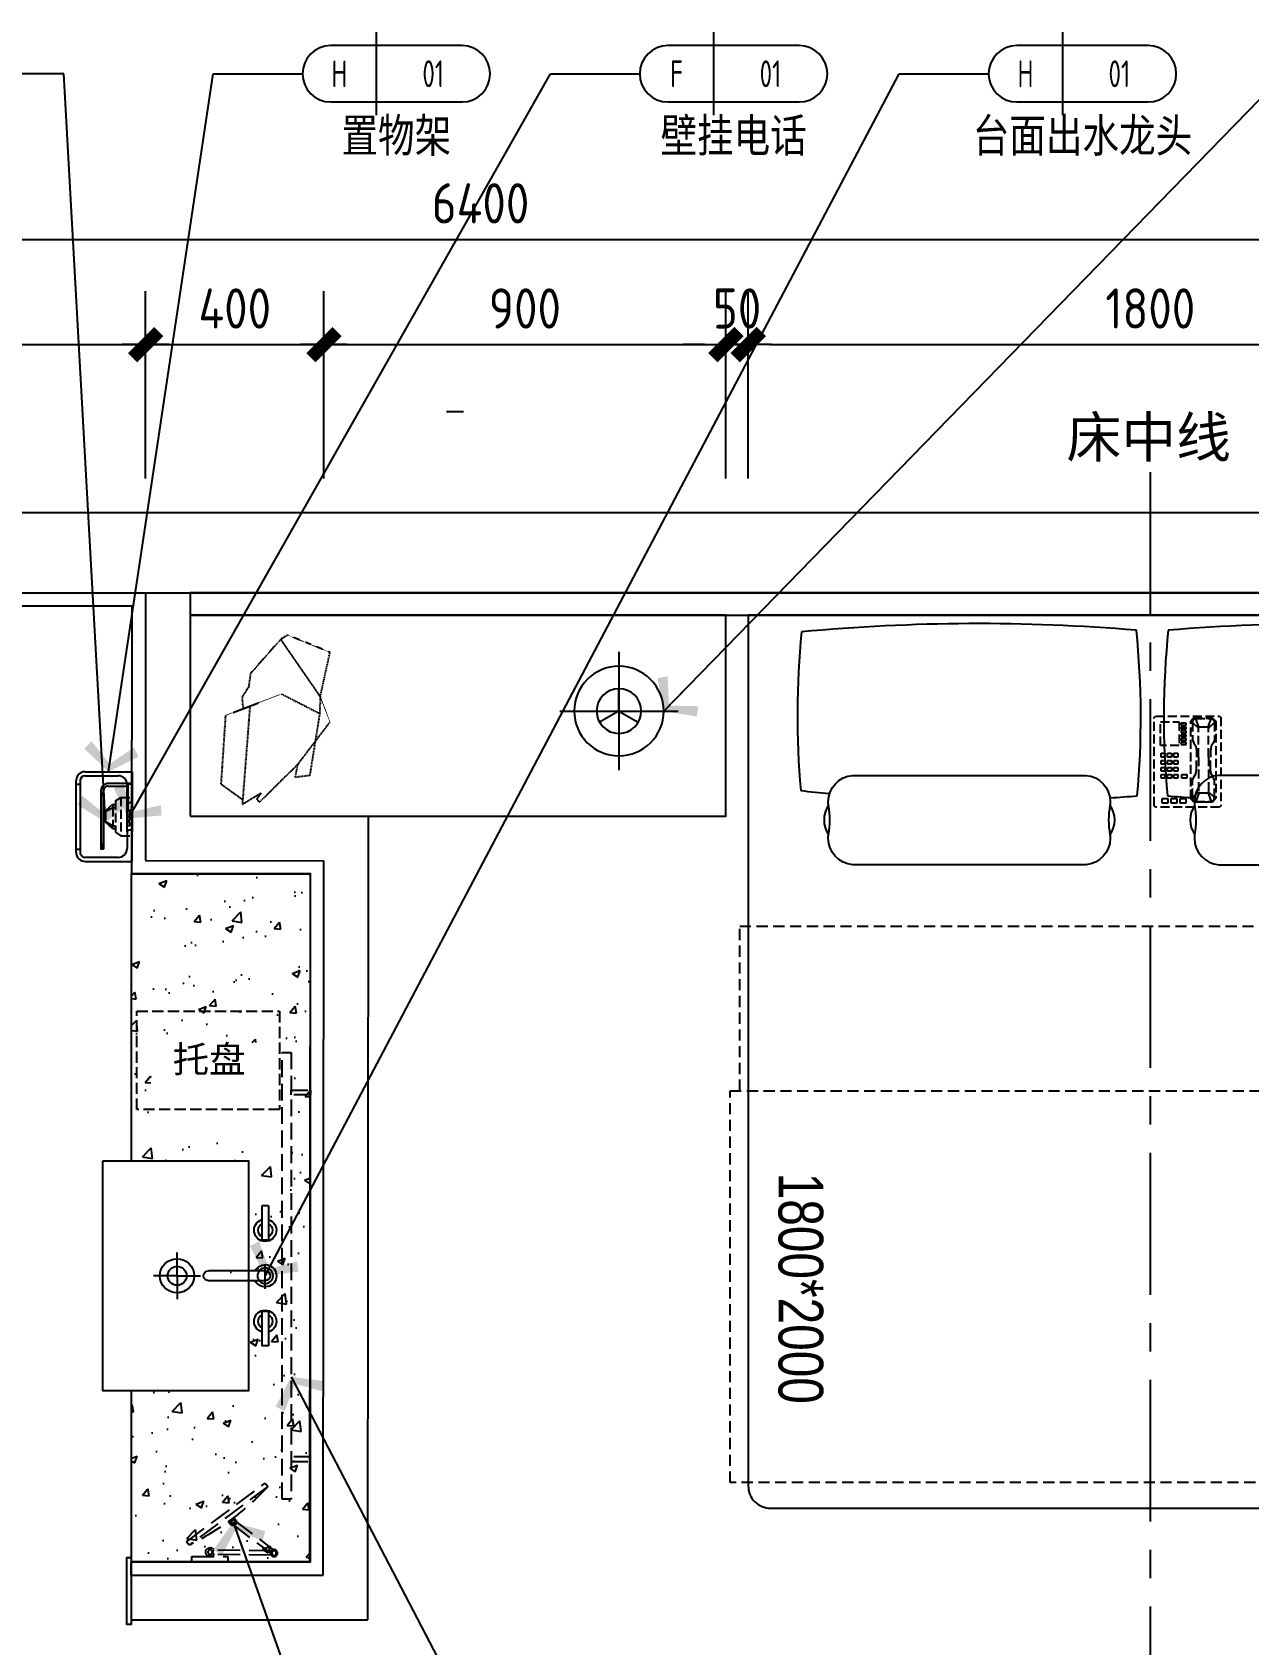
# Model space of a CAD drawing. Extents: x 220391 to 385981, y 332279 to 483868.
# Drawn here: x 249098 to 251821, y 455502 to 459113 of the extents above; entities that cross this region are included whole.
import ezdxf
from ezdxf.enums import TextEntityAlignment as Align

# ---------------------------------------------------------------- set-up
doc = ezdxf.new("R2010")
doc.units = 0
doc.header["$MEASUREMENT"] = 0
for name, pattern in [('ACAD_ISO03W100', [30, 12, -18]), ('CENTER', [50.8, 31.75, -6.35, 6.35, -6.35]), ('DASH', [0.35, 0.25, -0.1]), ('DOM-虚线', [0.35, 0.25, -0.1]), ('HIDDEN', [0.375, 0.25, -0.125, 0, 0]), ('家具平面底图$0$DOM-虚线', [0.35, 0.25, -0.1])]:
    doc.linetypes.add(name, pattern=pattern)
for name, color, linetype in [('.', 252, 'Continuous'), ('0-索引文字', 50, 'Continuous'), ('3次物线', 19, 'Continuous'), ('F-固定家具(0.25)-DOM', 2, 'Continuous'), ('F-洁具-DOM', 1, 'Continuous'), ('F-活动家私(0.25)-DOM', 51, 'Continuous'), ('墙体', 4, 'Continuous'), ('墙壁', 160, 'Continuous')]:
    doc.layers.add(name, color=color, linetype=linetype)
doc.styles.add('DOM-romans.shx', font='dim.shx')
doc.styles.add('st', font='', dxfattribs={"width": 0.7})
doc.styles.add('家具平面底图$0$st', font='')
doc.styles.get('st').set_extended_font_data('SimSun')
doc.styles.get('家具平面底图$0$st').set_extended_font_data('YouYuan')
doc.dimstyles.new('DOM_DIM_1 80', dxfattribs={"dimscale": 60, "dimtxt": 1.5, "dimasz": 0.8, "dimexe": 2, "dimexo": 1.5, "dimgap": 0.6, "dimtad": 1, "dimdec": 0, "dimrnd": 5, "dimzin": 12, "dimdsep": 46, "dimtxsty": 'DOM-romans.shx', "dimblk": 'DOM_Dimension_Tick', "dimcen": 0.125, "dimclrd": 44, "dimclre": 44, "dimclrt": 50, "dimadec": 0, "dimazin": 0, "dimtfac": 1, "dimtdec": 0, "dimtix": 1, "dimtmove": 2, "dimatfit": 3, "dimldrblk": 'DOM_Leader_Arrow', "dimfxl": 0, "dimtvp": 1, "dimtolj": 1, "dimtzin": 0, "dimarcsym": 0})

# ---------------------------------------------------------------- blocks, each defined once
blk = doc.blocks.new('eahrhrhh')
at = {"color": 1}
blk.add_wipeout([(-900, 0), (900, 0), (900, -696.9), (926.1, -696.9), (926.1, -1065.3), (947.8, -1065.3), (947.8, -1942.7), (900, -1942.7), (900, -1950), (898.6, -1961.8), (893.2, -1975.1), (885.4, -1985.4), (874.4, -1993.6), (861.8, -1998.6), (850, -2000), (837.3, -2000), (-850, -2000), (-866.5, -1997.2), (-878.4, -1991.2), (-885.4, -1985.4), (-893.5, -1974.6), (-897.6, -1965.4), (-899.5, -1956.8), (-900, -1950)], dxfattribs=at)
at = {"color": 8, "linetype": 'HIDDEN', "ltscale": 100}
for p in [(443.2, -696.9), (947.8, -1184)]:
    blk.add_line(p, (443.2, -1184), dxfattribs=at)
blk.add_lwpolyline([(-900, 0), (-900, -1950, 0.414214), (-850, -2000), (850, -2000, 0.414214), (900, -1950), (900, 0)], format="xyb", close=True)
at = {"color": 8}
for points in [[(-144.6, -559), (-665.9, -559, -0.392708), (-720.9, -499.8, -0.035252), (-720.3, -491.5, 0.092308), (-720.3, -426.5, -0.035252), (-720.9, -418.1, -0.392708), (-665.9, -359), (-144.6, -359, -0.392708), (-89.7, -418.1, -0.035252), (-90.3, -426.5, 0.092308), (-90.3, -491.5, -0.035252), (-89.7, -499.8, -0.392708), (-144.6, -559, 27.022466)], [(153.7, -559), (675, -559, 0.392708), (729.9, -499.8, 0.035252), (729.3, -491.5, -0.092308), (729.3, -426.5, 0.035252), (729.9, -418.1, 0.392708), (675, -359), (153.7, -359, 0.392708), (98.8, -418.1, 0.035252), (99.3, -426.5, -0.092308), (99.3, -491.5, 0.035252), (98.8, -499.8, 0.392708), (153.7, -559, -27.022466)], [(-720.3, -426.5, 0.307692), (-720.3, -491.5, -1.888889)], [(-90.3, -426.5, -0.307692), (-90.3, -491.5, 1.888889)], [(99.3, -426.5, 0.307692), (99.3, -491.5, -1.888889)], [(729.3, -426.5, -0.307692), (729.3, -491.5, 1.888889)]]:
    blk.add_lwpolyline(points, format="xyb", dxfattribs=at)
at = {"color": 8, "linetype": 'HIDDEN', "ltscale": 100}
for points in [[(-918.8, -1065.3), (-918.8, -696.9), (926.1, -696.9), (926.1, -1065.3)], [(443.2, -696.9), (947.8, -1184)], [(824.8, -1065.3), (947.8, -1065.3), (947.8, -1942.7), (-940.5, -1942.7), (-940.5, -1065.3), (443.2, -1065.3)]]:
    blk.add_lwpolyline(points, dxfattribs=at)
at = {"color": 8}
for centre, radius, start, end in [((-384.8, -4244.7), 4225.5, 85.1983, 95.3771), ((-1934.1, -229), 1912.9, 354.724, 5.851), ((1943.1, -229), 1912.9, 174.149, 185.276), ((393.9, -4244.7), 4225.5, 84.6229, 94.8017), ((1123, -224.7), 1912.9, 174.391, 185.0469), ((-1113.9, -224.7), 1912.9, 354.9531, 5.609), ((-368.5, 3293.2), 3709.4, 263.5905, 264.5939), ((377.5, 3293.2), 3709.4, 275.4061, 276.4095), ((-318.5, 3293.2), 3709.4, 273.5253, 274.4716), ((327.5, 3293.2), 3709.4, 265.5284, 266.4747)]:
    blk.add_arc(centre, radius, start, end, dxfattribs=at)
at = {"layer": 'F-活动家私(0.25)-DOM', "color": 8, "style": '家具平面底图$0$st', "width": 0.8}
blk.add_text('1800*2000', height=100, rotation=270, dxfattribs=at).set_placement((-782.2, -1507.5), align=Align.MIDDLE_CENTER)
blk = doc.blocks.new('A$C3f9b4c59')
at = {"layer": 'F-活动家私(0.25)-DOM'}
blk.add_blockref('eahrhrhh', (0, 0), dxfattribs=at)
blk = doc.blocks.new('做成ACAD TuKuai0337')
at = {"color": 57, "linetype": 'Continuous'}
for points in [[(0, 193), (0, -193)], [(0, 0), (0, 72.9)], [(193, 0), (-193, 0)]]:
    blk.add_lwpolyline(points, dxfattribs=at)
at = {"color": 58, "linetype": 'Continuous'}
for points in [[(0, 0), (-63.1, -36.4)], [(0, 0), (63.1, -36.4)]]:
    blk.add_lwpolyline(points, dxfattribs=at)
at = {"linetype": 'Continuous'}
blk.add_circle((0, 0), 145.8, dxfattribs=at)
at = {"color": 57, "linetype": 'Continuous'}
blk.add_circle((0, 0), 72.9, dxfattribs=at)
blk = doc.blocks.new('ehrhhsss')
at = {"layer": 'F-活动家私(0.25)-DOM', "color": 8, "linetype": 'DOM-虚线', "ltscale": 80}
for p, q in [((301231.8, 416361.5), (301234.6, 416364.4)), ((301231.8, 416163.2), (301231.8, 416361.5)), ((301234.6, 416364.4), (301378.3, 416364.4)), ((301246.1, 416298.3), (301246.1, 416351.4)), ((301246.1, 416351.4), (301287.8, 416351.4)), ((301287.8, 416351.4), (301287.8, 416298.3)), ((301292.1, 416348.6), (301292.1, 416344.2)), ((301303.6, 416348.6), (301292.1, 416348.6)), ((301303.6, 416344.2), (301303.6, 416348.6)), ((301313.7, 416352.9), (301319.4, 416360)), ((301313.7, 416179), (301313.7, 416352.9)), ((301319.4, 416355.7), (301318, 416350)), ((301318, 416350), (301318, 416311.2)), ((301318, 416350), (301330.9, 416337.1)), ((301319.4, 416360), (301362.5, 416360)), ((301325.2, 416358.6), (301319.4, 416355.7)), ((301325.2, 416358.6), (301359.6, 416358.6)), ((301332.3, 416339.9), (301325.2, 416358.6)), ((301352.5, 416339.9), (301359.6, 416358.6)), ((301366.8, 416350), (301353.9, 416337.1)), ((301359.6, 416358.6), (301365.4, 416355.7)), ((301362.5, 416360), (301369.7, 416352.9)), ((301365.4, 416355.7), (301366.8, 416350)), ((301366.8, 416350), (301366.8, 416311.2)), ((301369.7, 416352.9), (301369.7, 416180.4)), ((301378.3, 416364.4), (301381.2, 416361.5)), ((301381.2, 416361.5), (301381.2, 416163.2)), ((301292.1, 416344.2), (301303.6, 416344.2)), ((301303.6, 416339.9), (301292.1, 416339.9)), ((301292.1, 416339.9), (301292.1, 416335.6)), ((301292.1, 416335.6), (301303.6, 416335.6)), ((301303.6, 416331.3), (301292.1, 416331.3)), ((301292.1, 416331.3), (301292.1, 416327)), ((301292.1, 416327), (301303.6, 416327)), ((301303.6, 416322.7), (301292.1, 416322.7)), ((301292.1, 416322.7), (301292.1, 416318.4)), ((301292.1, 416318.4), (301303.6, 416318.4)), ((301303.6, 416314.1), (301292.1, 416314.1)), ((301292.1, 416314.1), (301292.1, 416309.8)), ((301303.6, 416335.6), (301303.6, 416339.9)), ((301303.6, 416327), (301303.6, 416331.3)), ((301303.6, 416318.4), (301303.6, 416322.7)), ((301303.6, 416309.8), (301303.6, 416314.1)), ((301318, 416311.2), (301320.9, 416304)), ((301330.9, 416337.1), (301332.3, 416339.9)), ((301330.9, 416272.4), (301330.9, 416337.1)), ((301352.5, 416339.9), (301332.3, 416339.9)), ((301353.9, 416337.1), (301352.5, 416339.9)), ((301353.9, 416272.4), (301353.9, 416337.1)), ((301366.8, 416311.2), (301364, 416304)), ((301287.8, 416298.3), (301246.1, 416298.3)), ((301247.6, 416281), (301256.2, 416281)), ((301247.6, 416272.4), (301247.6, 416281)), ((301256.2, 416281), (301256.2, 416272.4)), ((301261.9, 416281), (301270.6, 416281)), ((301261.9, 416272.4), (301261.9, 416281)), ((301270.6, 416281), (301270.6, 416272.4)), ((301276.3, 416272.4), (301276.3, 416281)), ((301276.3, 416281), (301284.9, 416281)), ((301284.9, 416281), (301284.9, 416272.4)), ((301292.1, 416309.8), (301303.6, 416309.8)), ((301303.6, 416305.4), (301292.1, 416305.4)), ((301292.1, 416305.4), (301292.1, 416301.1)), ((301292.1, 416301.1), (301303.6, 416301.1)), ((301303.6, 416301.1), (301303.6, 416305.4)), ((301320.9, 416304), (301325.2, 416296.8)), ((301325.2, 416296.8), (301326.6, 416286.8)), ((301326.6, 416286.8), (301326.6, 416272.4)), ((301359.6, 416296.8), (301358.2, 416286.8)), ((301358.2, 416286.8), (301358.2, 416272.4)), ((301364, 416304), (301359.6, 416296.8)), ((301256.2, 416272.4), (301247.6, 416272.4)), ((301247.6, 416265.2), (301256.2, 416265.2)), ((301247.6, 416256.6), (301247.6, 416265.2)), ((301256.2, 416256.6), (301247.6, 416256.6)), ((301247.6, 416249.4), (301256.2, 416249.4)), ((301247.6, 416240.8), (301247.6, 416249.4)), ((301256.2, 416240.8), (301247.6, 416240.8)), ((301256.2, 416265.2), (301256.2, 416256.6)), ((301256.2, 416249.4), (301256.2, 416240.8)), ((301270.6, 416272.4), (301261.9, 416272.4)), ((301261.9, 416265.2), (301270.6, 416265.2)), ((301261.9, 416256.6), (301261.9, 416265.2)), ((301270.6, 416256.6), (301261.9, 416256.6)), ((301261.9, 416249.4), (301270.6, 416249.4)), ((301261.9, 416240.8), (301261.9, 416249.4)), ((301270.6, 416240.8), (301261.9, 416240.8)), ((301270.6, 416265.2), (301270.6, 416256.6)), ((301270.6, 416249.4), (301270.6, 416240.8)), ((301284.9, 416272.4), (301276.3, 416272.4)), ((301276.3, 416265.2), (301284.9, 416265.2)), ((301276.3, 416256.6), (301276.3, 416265.2)), ((301284.9, 416256.6), (301276.3, 416256.6)), ((301276.3, 416240.8), (301276.3, 416249.4)), ((301276.3, 416249.4), (301284.9, 416249.4)), ((301284.9, 416240.8), (301276.3, 416240.8)), ((301284.9, 416265.2), (301284.9, 416256.6)), ((301284.9, 416249.4), (301284.9, 416240.8)), ((301325.2, 416235), (301326.6, 416245.1)), ((301326.6, 416245.1), (301326.6, 416272.4)), ((301330.9, 416272.4), (301330.9, 416194.8)), ((301353.9, 416272.4), (301353.9, 416194.8)), ((301358.2, 416245.1), (301358.2, 416272.4)), ((301359.6, 416235), (301358.2, 416245.1)), ((301247.6, 416233.6), (301256.2, 416233.6)), ((301247.6, 416225), (301247.6, 416233.6)), ((301256.2, 416225), (301247.6, 416225)), ((301256.2, 416233.6), (301256.2, 416225)), ((301261.9, 416233.6), (301270.6, 416233.6)), ((301261.9, 416225), (301261.9, 416233.6)), ((301270.6, 416225), (301261.9, 416225)), ((301270.6, 416233.6), (301270.6, 416225)), ((301276.3, 416233.6), (301284.9, 416233.6)), ((301276.3, 416225), (301276.3, 416233.6)), ((301284.9, 416225), (301276.3, 416225)), ((301284.9, 416233.6), (301284.9, 416225)), ((301293.6, 416225), (301293.6, 416233.6)), ((301293.6, 416233.6), (301305, 416233.6)), ((301305, 416225), (301293.6, 416225)), ((301305, 416233.6), (301305, 416225)), ((301318, 416220.7), (301320.9, 416227.9)), ((301318, 416181.9), (301318, 416220.7)), ((301320.9, 416227.9), (301325.2, 416235)), ((301364, 416227.9), (301359.6, 416235)), ((301366.8, 416220.7), (301364, 416227.9)), ((301366.8, 416181.9), (301366.8, 416220.7)), ((301249, 416179), (301249, 416170.4)), ((301263.4, 416179), (301249, 416179)), ((301249, 416170.4), (301263.4, 416170.4)), ((301263.4, 416170.4), (301263.4, 416179)), ((301269.1, 416179), (301269.1, 416170.4)), ((301283.5, 416179), (301269.1, 416179)), ((301269.1, 416170.4), (301283.5, 416170.4)), ((301283.5, 416170.4), (301283.5, 416179)), ((301303.6, 416179), (301289.2, 416179)), ((301289.2, 416179), (301289.2, 416170.4)), ((301289.2, 416170.4), (301303.6, 416170.4)), ((301303.6, 416170.4), (301303.6, 416179)), ((301320.9, 416171.8), (301313.7, 416179)), ((301318, 416181.9), (301330.9, 416194.8)), ((301319.4, 416176.1), (301318, 416181.9)), ((301325.2, 416173.3), (301319.4, 416176.1)), ((301341.1, 416171.8), (301320.9, 416171.8)), ((301362.5, 416171.8), (301320.9, 416171.8)), ((301332.3, 416191.9), (301325.2, 416173.3)), ((301325.2, 416173.3), (301341, 416173.3)), ((301325.2, 416173.3), (301359.6, 416173.3)), ((301330.9, 416194.8), (301332.3, 416191.9)), ((301352.5, 416191.9), (301332.3, 416191.9)), ((301353.9, 416194.8), (301352.5, 416191.9)), ((301352.5, 416191.9), (301359.6, 416173.3)), ((301366.8, 416181.9), (301353.9, 416194.8)), ((301359.6, 416173.3), (301365.4, 416176.1)), ((301369.7, 416180.4), (301362.5, 416171.8)), ((301365.4, 416176.1), (301366.8, 416181.9)), ((301234.6, 416160.3), (301231.8, 416163.2)), ((301378.3, 416160.3), (301234.6, 416160.3)), ((301381.2, 416163.2), (301378.3, 416160.3))]:
    blk.add_line(p, q, dxfattribs=at)
blk = doc.blocks.new('ehrhr')
for p, q in [((-50032, 435.5), (-50017, 435.5)), ((-50032, 435.5), (-50032, 358.5)), ((-50017, 435.5), (-50017, 358.5)), ((-50032, 358.5), (-50017, 358.5)), ((-50024.5, 289.5), (-49897.5, 289.5)), ((-50024.5, 267.5), (-49897.5, 267.5)), ((-50032, 198.5), (-50017, 198.5)), ((-50032, 198.5), (-50032, 121.5)), ((-50017, 198.5), (-50017, 121.5)), ((-50032, 121.5), (-50017, 121.5))]:
    blk.add_line(p, q)
at = {"color": 8}
blk.add_line((-50024.5, 249), (-50024.5, 303.7), dxfattribs=at)
blk.add_circle((-50024.5, 278.5), 17.5)
for centre, start, end in [((-50024.5, 380.5), 107.4898, 72.5102), ((-50024.5, 278.5), 26.2371, 333.7629), ((-50024.5, 176.5), 287.4649, 252.5351)]:
    blk.add_arc(centre, 25, start, end, dxfattribs=at)
for centre, radius, start, end in [((-50024.5, 380.5), 16, 118.0716, 241.9284), ((-50024.5, 380.5), 16, 298.0716, 61.9284), ((-50024.5, 278.5), 11, 90, 270), ((-49897.5, 278.5), 11, 270, 90), ((-50024.5, 176.5), 16, 118.0268, 241.9732), ((-50024.5, 176.5), 16, 298.0268, 61.9732)]:
    blk.add_arc(centre, radius, start, end)
blk = doc.blocks.new('A$C11a661c9')
at = {"color": 8}
for q in [(0, 52.5), (-52.5, 0), (0, -52.5), (52.5, 0)]:
    blk.add_line((0, 0), q, dxfattribs=at)
at = {"color": 1}
blk.add_lwpolyline([(-257.3, -166.3), (-257.3, 160.1), (257.3, 160.1), (257.3, -166.3)], close=True, dxfattribs=at)
at = {"color": 8}
for radius in [38.3, 21.2]:
    blk.add_circle((0, 0), radius, dxfattribs=at)
at = {"layer": 'F-固定家具(0.25)-DOM', "xscale": -1, "rotation": 90}
blk.add_blockref('ehrhr', (278.5, -49827.1), dxfattribs=at)
blk = doc.blocks.new('A$C358C41F5')
at = {"color": 8, "linetype": 'DASH', "ltscale": 200}
for p, q in [((-24.9, -138), (-26.8, -9.4)), ((-14.9, -137.6), (-16.8, -9.3)), ((-99.4, -53.7), (-93.4, -58.2)), ((-93, -55.2), (-27.3, -142.1)), ((-90.5, -41.6), (-84.4, -46.1)), ((-85, -49.2), (-19.5, -136))]:
    blk.add_line(p, q, dxfattribs=at)
for points in [[(-168.6, -129.9), (-37.3, 46.5), (-45.3, 52.5), (-176.6, -124)], [(-12, -40), (0, -40), (0, 40), (-12, 40)]]:
    blk.add_lwpolyline(points, close=True, dxfattribs=at)
for centre, radius in [((-22, -0.7), 5), ((-89, -52.2), 4), ((-19.7, -143.8), 7.85), ((-19.7, -143.8), 5)]:
    blk.add_circle(centre, radius, dxfattribs=at)
for centre, radius, start, end in [((-579.8, 312.6), 604.1, 312.896, 333.7833), ((-22, -0.7), 10, 300.8723, 240.8723), ((-21.8, -13.6), 6.6, 41.6275, 140.117), ((-89, -52.2), 5, 37.0519, 217.0519), ((-88.9, -52.1), 7.5, 233.3397, 53.3397)]:
    blk.add_arc(centre, radius, start, end, dxfattribs=at)
blk = doc.blocks.new('DOM_Dimension_Tick')
at = {"color": 0, "linetype": 'ByBlock'}
for p, q in [((-1.091, 0), (0, 0)), ((0, 0), (1.091, 0))]:
    blk.add_line(p, q, dxfattribs=at)
at = {"color": 0, "linetype": 'Continuous', "const_width": 0.608}
blk.add_lwpolyline([(-0.61, -0.61), (0.61, 0.61)], dxfattribs=at)
blk = doc.blocks.new('*D751')
at = {"color": 44, "lineweight": -2, "transparency": 16777216}
for p, q in [((248151.5, 458113.2), (248151.5, 458533.2)), ((249351.5, 458113.2), (249351.5, 458533.2)), ((248199.5, 458413.2), (249303.5, 458413.2))]:
    blk.add_line(p, q, dxfattribs=at)
at = {"layer": 'Defpoints', "color": 0, "transparency": 16777216}
for p in [(249351.5, 458413.2), (248151.5, 457457.5, 0), (249351.5, 457337.1, 0)]:
    blk.add_point(p, dxfattribs=at)
at = {"color": 44, "lineweight": -2, "transparency": 16777216, "xscale": 48, "yscale": 48, "zscale": 48, "rotation": 180}
blk.add_blockref('DOM_Dimension_Tick', (248151.5, 458413.2), dxfattribs=at)
at = {"color": 44, "lineweight": -2, "transparency": 16777216, "xscale": 48, "yscale": 48, "zscale": 48}
blk.add_blockref('DOM_Dimension_Tick', (249351.5, 458413.2), dxfattribs=at)
at = {"color": 50, "transparency": 16777216, "insert": (248751.5, 458494.2), "char_height": 90, "attachment_point": 5, "style": 'DOM-romans.shx'}
blk.add_mtext('\\A1;1200', dxfattribs=at)
blk = doc.blocks.new('DOM_Leader_Arrow')
at = {"color": 0, "linetype": 'ByBlock'}
blk.add_line((0, 0), (-1.5, 0), dxfattribs=at)
for points in [[(-1.288, 1.003), (-0.895, 1.278), (-0.36, 0), (0, 0)], [(-1.288, -1.003), (-0.895, -1.278), (-0.36, 0), (0, 0)]]:
    blk.add_solid(points, dxfattribs=at)
blk = doc.blocks.new('*D752')
at = {"color": 44, "lineweight": -2, "transparency": 16777216}
for p, q in [((249351.5, 458113.2), (249351.5, 458533.2)), ((249750.6, 458113.2), (249750.6, 458533.2)), ((249399.5, 458413.2), (249702.6, 458413.2))]:
    blk.add_line(p, q, dxfattribs=at)
at = {"layer": 'Defpoints', "color": 0, "transparency": 16777216}
for p in [(249750.6, 458413.2), (249351.5, 457337.1, 0), (249750.6, 457257.7, 0)]:
    blk.add_point(p, dxfattribs=at)
at = {"color": 44, "lineweight": -2, "transparency": 16777216, "xscale": 48, "yscale": 48, "zscale": 48, "rotation": 180}
blk.add_blockref('DOM_Dimension_Tick', (249351.5, 458413.2), dxfattribs=at)
at = {"color": 44, "lineweight": -2, "transparency": 16777216, "xscale": 48, "yscale": 48, "zscale": 48}
blk.add_blockref('DOM_Dimension_Tick', (249750.6, 458413.2), dxfattribs=at)
at = {"color": 50, "transparency": 16777216, "insert": (249551, 458494.2), "char_height": 90, "attachment_point": 5, "style": 'DOM-romans.shx'}
blk.add_mtext('\\A1;400', dxfattribs=at)
blk = doc.blocks.new('*D753')
at = {"color": 44, "lineweight": -2, "transparency": 16777216}
for p, q in [((249750.6, 458113.2), (249750.6, 458533.2)), ((250650.4, 458113.2), (250650.4, 458533.2)), ((249798.6, 458413.2), (250602.4, 458413.2))]:
    blk.add_line(p, q, dxfattribs=at)
at = {"layer": 'Defpoints', "color": 0, "transparency": 16777216}
for p in [(250650.4, 458413.2), (250650.4, 457357.6, 0), (249750.6, 457257.7, 0)]:
    blk.add_point(p, dxfattribs=at)
at = {"color": 44, "lineweight": -2, "transparency": 16777216, "xscale": 48, "yscale": 48, "zscale": 48, "rotation": 180}
blk.add_blockref('DOM_Dimension_Tick', (249750.6, 458413.2), dxfattribs=at)
at = {"color": 44, "lineweight": -2, "transparency": 16777216, "xscale": 48, "yscale": 48, "zscale": 48}
blk.add_blockref('DOM_Dimension_Tick', (250650.4, 458413.2), dxfattribs=at)
at = {"color": 50, "transparency": 16777216, "insert": (250200.5, 458494.2), "char_height": 90, "attachment_point": 5, "style": 'DOM-romans.shx'}
blk.add_mtext('\\A1;900', dxfattribs=at)
blk = doc.blocks.new('*D754')
at = {"color": 44, "lineweight": -2, "transparency": 16777216}
for p, q in [((250700.4, 458113.2), (250700.4, 458533.2)), ((252500.4, 458113.2), (252500.4, 458533.2)), ((250748.4, 458413.2), (252452.4, 458413.2))]:
    blk.add_line(p, q, dxfattribs=at)
at = {"layer": 'Defpoints', "color": 0, "transparency": 16777216}
for p in [(252500.4, 458413.2), (250700.4, 457618.9, 0), (252500.4, 457232.8, 0)]:
    blk.add_point(p, dxfattribs=at)
at = {"color": 44, "lineweight": -2, "transparency": 16777216, "xscale": 48, "yscale": 48, "zscale": 48, "rotation": 180}
blk.add_blockref('DOM_Dimension_Tick', (250700.4, 458413.2), dxfattribs=at)
at = {"color": 44, "lineweight": -2, "transparency": 16777216, "xscale": 48, "yscale": 48, "zscale": 48}
blk.add_blockref('DOM_Dimension_Tick', (252500.4, 458413.2), dxfattribs=at)
at = {"color": 50, "transparency": 16777216, "insert": (251600.4, 458494.2), "char_height": 90, "attachment_point": 5, "style": 'DOM-romans.shx'}
blk.add_mtext('\\A1;1800', dxfattribs=at)
blk = doc.blocks.new('*D759')
at = {"color": 44, "lineweight": -2, "transparency": 16777216}
for p, q in [((246664.3, 456157.5), (246244.3, 456157.5)), ((246364.3, 456109.5), (246364.3, 455605.5)), ((246664.3, 455557.5), (246244.3, 455557.5))]:
    blk.add_line(p, q, dxfattribs=at)
at = {"layer": 'Defpoints', "color": 0, "transparency": 16777216}
for p in [(248149.3, 456157.5, 0), (246364.3, 455557.5), (249477.3, 455557.5, 0)]:
    blk.add_point(p, dxfattribs=at)
at = {"color": 44, "lineweight": -2, "transparency": 16777216, "xscale": 48, "yscale": 48, "zscale": 48}
for p, rotation in [((246364.3, 456157.5), 90), ((246364.3, 455557.5), 270)]:
    blk.add_blockref('DOM_Dimension_Tick', p, dxfattribs=dict(at, rotation=rotation))
at = {"color": 50, "transparency": 16777216, "insert": (246283.3, 455857.5), "char_height": 90, "attachment_point": 5, "rotation": 90, "style": 'DOM-romans.shx'}
blk.add_mtext('\\A1;600', dxfattribs=at)
blk = doc.blocks.new('*D760')
at = {"color": 44, "lineweight": -2, "transparency": 16777216}
for p, q in [((246674.4, 455557.5), (246254.4, 455557.5)), ((246374.4, 455509.5), (246374.4, 454405.5)), ((246674.4, 454357.5), (246254.4, 454357.5))]:
    blk.add_line(p, q, dxfattribs=at)
at = {"layer": 'Defpoints', "color": 0, "transparency": 16777216}
for p in [(249477.3, 455557.5, 0), (246374.4, 454357.5), (248198, 454357.5, 0)]:
    blk.add_point(p, dxfattribs=at)
at = {"color": 44, "lineweight": -2, "transparency": 16777216, "xscale": 48, "yscale": 48, "zscale": 48}
for p, rotation in [((246374.4, 455557.5), 90), ((246374.4, 454357.5), 270)]:
    blk.add_blockref('DOM_Dimension_Tick', p, dxfattribs=dict(at, rotation=rotation))
at = {"color": 50, "transparency": 16777216, "insert": (246293.4, 454957.5), "char_height": 90, "attachment_point": 5, "rotation": 90, "style": 'DOM-romans.shx'}
blk.add_mtext('\\A1;1200', dxfattribs=at)
blk = doc.blocks.new('*D764')
at = {"color": 44, "lineweight": -2, "transparency": 16777216}
for p, q in [((246901, 458348.6), (246901, 458768.6)), ((253301.5, 458348.6), (253301.5, 458768.6)), ((246949, 458648.6), (253253.5, 458648.6))]:
    blk.add_line(p, q, dxfattribs=at)
at = {"layer": 'Defpoints', "color": 0, "transparency": 16777216}
for p in [(253301.5, 458648.6), (246901, 458202.3), (253301.5, 458202.3)]:
    blk.add_point(p, dxfattribs=at)
at = {"color": 44, "lineweight": -2, "transparency": 16777216, "xscale": 48, "yscale": 48, "zscale": 48, "rotation": 180}
blk.add_blockref('DOM_Dimension_Tick', (246901, 458648.6), dxfattribs=at)
at = {"color": 44, "lineweight": -2, "transparency": 16777216, "xscale": 48, "yscale": 48, "zscale": 48}
blk.add_blockref('DOM_Dimension_Tick', (253301.5, 458648.6), dxfattribs=at)
at = {"color": 50, "transparency": 16777216, "insert": (250101.3, 458729.6), "char_height": 90, "attachment_point": 5, "style": 'DOM-romans.shx'}
blk.add_mtext('\\A1;6400', dxfattribs=at)
blk = doc.blocks.new('*D785')
at = {"color": 44, "lineweight": -2, "transparency": 16777216}
for p, q in [((250650.4, 458113.2), (250650.4, 458533.2)), ((250700.4, 458113.2), (250700.4, 458533.2)), ((250602.4, 458413.2), (250554.4, 458413.2)), ((250700.4, 458413.2), (250650.4, 458413.2)), ((250748.4, 458413.2), (250796.4, 458413.2))]:
    blk.add_line(p, q, dxfattribs=at)
at = {"layer": 'Defpoints', "color": 0, "transparency": 16777216}
for p in [(250650.4, 458413.2), (250650.4, 457807.7, 0), (250700.4, 457807.7, 0)]:
    blk.add_point(p, dxfattribs=at)
at = {"color": 44, "lineweight": -2, "transparency": 16777216, "xscale": 48, "yscale": 48, "zscale": 48}
blk.add_blockref('DOM_Dimension_Tick', (250650.4, 458413.2), dxfattribs=at)
at = {"color": 44, "lineweight": -2, "transparency": 16777216, "xscale": 48, "yscale": 48, "zscale": 48, "rotation": 180}
blk.add_blockref('DOM_Dimension_Tick', (250700.4, 458413.2), dxfattribs=at)
at = {"color": 50, "transparency": 16777216, "insert": (250675.4, 458494.2), "char_height": 90, "attachment_point": 5, "style": 'DOM-romans.shx'}
blk.add_mtext('\\A1;50', dxfattribs=at)
blk = doc.blocks.new('A$C7b11c8ce')
at = {"color": 8, "linetype": 'DASH', "ltscale": 0.25}
blk.add_line((-165.3, -140), (-104.5, -184), dxfattribs=at)
for points in [[(111.7, 104.6), (139.1, 229), (20.9, 277.2), (0.8, 265.2)], [(-103.6, 71.5), (-106.2, 104), (-87.6, 133), (-82.7, 170.4), (0.8, 265.2), (111.7, 104.6), (110.2, 57.9)], [(-165.3, -140), (-152.6, 52.8), (3.5, 112.4), (110.2, 57.9), (82.2, -115.9), (41.6, -121), (49.2, -84.2), (-58.7, -190.7), (-65.1, -181.2), (-53.2, -164.7), (-105.5, -196.6), (-84.2, 78.9)], [(49.2, -84.2), (139.1, 33.9), (111.7, 104.6)]]:
    blk.add_lwpolyline(points, dxfattribs=at)
blk = doc.blocks.new('DOM-立面家具标注符号-002')
blk.add_line((0, 3.1), (0, -3.1))
at = {"color": 150}
blk.add_lwpolyline([(-3.4, 2.1, 1), (-3.4, -2.1), (6.4, -2.1, 1), (6.4, 2.1)], format="xyb", close=True, dxfattribs=at)
at = {"style": 'st', "width": 0.8, "flags": 4}
blk.add_attdef('ITEM6', text='', height=2.5, dxfattribs=at).set_placement((-6, 0), align=Align.MIDDLE_RIGHT)
blk.add_attdef('NUM3', text='', height=2.5, dxfattribs=at).set_placement((9, 0), align=Align.MIDDLE_LEFT)
at = {"style": 'DOM-romans.shx', "width": 0.8}
for tag, flags, p in [('NUM1', 12, (-2.75, 0)), ('NUM2', 4, (4.25, 0)), ('NUM4', 4, (1.5, -4.6)), ('NUM5', 4, (1.5, -7.6))]:
    blk.add_attdef(tag, text='', height=2, dxfattribs=dict(at, flags=flags)).set_placement(p, align=Align.MIDDLE)
at = {"style": 'st', "width": 0.8, "flags": 4}
blk.add_attdef('NUM7', text='', height=2.5, dxfattribs=at).set_placement((1.5, -10.85), align=Align.MIDDLE_CENTER)
blk = doc.blocks.new('ehrhrh')
at = {"layer": 'F-洁具-DOM', "color": 8, "linetype": 'DOM-虚线', "ltscale": 150}
for points in [[(500, 43.5), (500, 63.5), (-500, 63.5), (-500, 43.5)], [(-415.5, 0), (-405.5, 0), (-405.5, 43.5), (-415.5, 43.5)], [(415.5, 0), (405.5, 0), (405.5, 43.5), (415.5, 43.5)]]:
    blk.add_lwpolyline(points, close=True, dxfattribs=at)
blk = doc.blocks.new('家具平面底图$0$dfsggag')
at = {"color": 8, "linetype": '家具平面底图$0$DOM-虚线', "ltscale": 80}
for p, q in [((-34.9, 36.8), (-42.9, 25.1)), ((-34.9, 36.8), (34.9, 36.8)), ((-27, 43.6), (-12.7, 59.3)), ((-27, 43.6), (-20.4, 42.7)), ((-27, 43.6), (-27, 36.8)), ((-11.1, 59.3), (-20.4, 42.7)), ((-20.4, 42.7), (20.4, 42.7)), ((-20.4, 42.7), (-20.4, 36.8)), ((-12.7, 59.3), (12.7, 59.3)), ((11.1, 59.3), (20.4, 42.7)), ((27, 43.6), (12.7, 59.3)), ((27, 43.6), (20.4, 42.7)), ((20.4, 42.7), (20.4, 36.8)), ((27, 43.6), (27, 36.8)), ((34.9, 36.8), (42.9, 25.1)), ((-42.9, 25.1), (-42.9, 0)), ((-42.9, 25.1), (42.9, 25.1)), ((-42.9, 0), (42.9, 0)), ((42.9, 25.1), (42.9, 0))]:
    blk.add_line(p, q, dxfattribs=at)
for points in [[(-11.3, 11.2), (-4.7, 11.2), (-4.7, 5.1), (-11.3, 5.1)], [(1.2, 11.2), (7.8, 11.2), (7.8, 5.1), (1.2, 5.1)], [(13.6, 11.2), (20.2, 11.2), (20.2, 5.1), (13.6, 5.1)]]:
    blk.add_lwpolyline(points, close=True, dxfattribs=at)
blk = doc.blocks.new('家具平面底图$0$A$C08F94FB0')
at = {"linetype": 'Continuous'}
for p, q in [((-100.5, 0), (-30.5, 0)), ((-100.5, -105), (-100.5, 0)), ((-30.5, 0), (-30.5, -7)), ((100.5, 0), (30.5, 0)), ((100.5, -105), (100.5, 0)), ((-0.5, -125), (-80.5, -125)), ((80.5, -125), (-0.5, -125))]:
    blk.add_line(p, q, dxfattribs=at)
at = {"color": 8, "linetype": 'Continuous'}
for p, q in [((-30.5, 0), (30.5, 0)), ((-91.5, -105), (-91.5, -31)), ((-0.5, -11), (-71.5, -11)), ((34.5, -11), (-36.3, -11)), ((30.5, 0), (30.5, -7)), ((34.5, -11), (71.5, -11)), ((91.5, -31), (91.5, -105)), ((-80.5, -116), (-0.5, -116)), ((-0.5, -116), (80.5, -116))]:
    blk.add_line(p, q, dxfattribs=at)
at = {"color": 8}
for p, q in [((-72.1, -116), (-72.1, -125)), ((73.5, -116), (73.5, -125))]:
    blk.add_line(p, q, dxfattribs=at)
at = {"color": 8, "linetype": 'Continuous'}
for centre, radius, start, end in [((-71.5, -31), 20, 90, 180), ((34.5, -7), 4, 180, 270), ((71.5, -31), 20, 0, 90), ((-80.5, -105), 11, 180, 270), ((80.5, -105), 11, 270, 0)]:
    blk.add_arc(centre, radius, start, end, dxfattribs=at)
at = {"linetype": 'Continuous'}
for centre, radius, start, end in [((-34.5, -7), 4, 270, 0), ((-80.5, -105), 20, 180, 270), ((80.5, -105), 20, 270, 0)]:
    blk.add_arc(centre, radius, start, end, dxfattribs=at)
blk = doc.blocks.new('家具平面底图$0$A$C2B4824DF')
for p, q in [((63.5, -57), (63.5, 72.7)), ((69.2, 73), (63.8, 73)), ((69.5, -57), (69.5, 72.7)), ((0, -13.5), (0, -72.5)), ((9.5, -13), (0.5, -13)), ((10, -73), (10, -13.5)), ((53.5, -67), (10, -67)), ((0.5, -73), (9.5, -73)), ((10, -73), (53.5, -73))]:
    blk.add_line(p, q)
at = {"color": 250}
for p, q in [((63.8, -57), (63.8, 73)), ((69.2, -57), (69.2, 73)), ((69.5, 69), (63.5, 69)), ((69.5, 66.2), (63.5, 66.2)), ((69.5, 62.1), (63.5, 62.1)), ((63.8, 65.9), (69.2, 65.9)), ((69.2, 64.9), (63.8, 64.9)), ((10, -13.5), (0, -13.5)), ((0.5, -73), (0.5, -13)), ((9.5, -73), (9.5, -13)), ((53.5, -67.3), (10, -67.3)), ((53.5, -67.3), (53.5, -67)), ((69.5, -47.1), (63.5, -47.1)), ((69.5, -51.2), (63.5, -51.2)), ((63.8, -57), (63.5, -57)), ((69.2, -49.9), (63.8, -49.9)), ((69.2, -50.9), (63.8, -50.9)), ((69.2, -57), (69.5, -57)), ((10, -72.5), (0, -72.5)), ((10, -72.7), (53.5, -72.7)), ((53.5, -72.7), (53.5, -73))]:
    blk.add_line(p, q, dxfattribs=at)
for centre, radius, start, end in [((63.8, 72.7), 0.3, 90, 180), ((69.2, 72.7), 0.3, 0, 90), ((0.5, -13.5), 0.5, 90, 180), ((9.5, -13.5), 0.5, 0, 90), ((53.5, -57), 16, 270, 0), ((53.5, -57), 10, 270, 0), ((0.5, -72.5), 0.5, 180, 270), ((9.5, -72.5), 0.5, 270, 342.3099)]:
    blk.add_arc(centre, radius, start, end)
for radius in [15.7, 10.3]:
    blk.add_arc((53.5, -57), radius, 270, 0, dxfattribs=at)
for points, start_tangent, end_tangent in [([(63.5, 66.2), (63.5, 66.1), (63.6, 66), (63.7, 65.9), (63.8, 65.9)], (0, -1), (1, 0)), ([(63.5, 65.2), (63.5, 65.1), (63.6, 65), (63.7, 64.9), (63.8, 64.9)], (0, -1), (1, 0)), ([(69.2, 65.9), (69.3, 65.9), (69.4, 66), (69.5, 66.1), (69.5, 66.2)], (1, 0), (0, 1)), ([(69.5, 65.2), (69.5, 65.1), (69.4, 65), (69.3, 64.9), (69.2, 64.9)], (0, -1), (-1, 0)), ([(63.5, -50.2), (63.5, -50.1), (63.6, -50), (63.7, -49.9), (63.8, -49.9)], (0, 1), (1, 0)), ([(63.8, -50.9), (63.7, -50.9), (63.6, -51), (63.5, -51.1), (63.5, -51.2)], (-1, 0), (0, -1)), ([(69.5, -50.2), (69.5, -50.1), (69.4, -50), (69.3, -49.9), (69.2, -49.9)], (0, 1), (-1, 0)), ([(69.5, -51.2), (69.5, -51.1), (69.4, -51), (69.3, -50.9), (69.2, -50.9)], (0, 1), (-1, 0))]:
    blk.add_spline(points, degree=3, dxfattribs=dict(at, start_tangent=start_tangent, end_tangent=end_tangent))

msp = doc.modelspace()

# ---------------------------------------------------------------- hatches: boundary and pattern name
at = {"layer": '.'}
h = msp.add_hatch(dxfattribs=at)
h.set_pattern_fill('AR-CONC', color=8, scale=25)
h.set_pattern_definition([(50, (250471.2, 446857.26), (179.315, -15.688), [18.75, -206.25]), (355, (250471.2, 446857.26), (-34.6878, 188.048), [15, -165]), (100.4514, (250486.14, 446855.95), (144.6272, 172.36), [15.935, -175.2855]), (46.1842, (250471.2, 446907.26), (266.8103, -41.38), [28.125, -309.375]), (96.6356, (250493.43, 446903.81), (233.6655, 243.5297), [23.9026, -262.9284]), (351.1842, (250471.2, 446907.26), (233.6655, 243.53), [22.5, -247.5]), (21, (250496.2, 446894.76), (149.2268, -100.6547), [18.75, -206.25]), (326, (250496.2, 446894.76), (60.8288, 181.2875), [15, -165]), (71.4514, (250508.63, 446886.37), (210.0556, 80.6328), [15.935, -175.2855]), (37.5, (250471.2, 446857.26), (3.03996, 83.22346), [0, -163, 0, -167.5, 0, -165.625]), (7.5, (250471.2, 446857.26), (65.7674, 98.6029), [0, -95.5, 0, -159.25, 0, -63.125]), (327.5, (250415.45, 446857.26), (133.4556, -5.6387), [0, -62.5, 0, -195, 0, -258.75]), (317.5, (250390.45, 446857.26), (145.7965, 25.0262), [0, -81.25, 0, -129.5, 0, -183.75])])
h.paths.add_polyline_path([(249363, 456630.4), (249363, 456850.4), (249683, 456850.4), (249683, 456630.4)])
edge = h.paths.add_edge_path()
edge.add_line((249320.9, 456585.5), (249582, 456585.5))
edge.add_line((249582, 456585.5), (249582, 456339.2))
edge.add_line((249582, 456339.2), (249492.3, 456339.2))
edge.add_arc((249492.3, 456328.2), 11, 90, 270)
edge.add_line((249492.3, 456317.2), (249582, 456317.2))
edge.add_line((249582, 456317.2), (249582, 456070.9))
edge.add_line((249582, 456070.9), (249320.9, 456070.9))
edge.add_line((249320.9, 456070.9), (249320.9, 455687.5))
edge.add_line((249320.9, 455687.5), (249719.3, 455687.5))
edge.add_line((249719.3, 455687.5), (249719.3, 457228.3))
edge.add_line((249719.3, 457228.3), (249320.9, 457228.3))
edge.add_line((249320.9, 457228.3), (249320.9, 456585.5))

# ---------------------------------------------------------------- linework, layer by layer
at = {"color": 4}
for p, q in [((249351.5, 457857.7, 0), (249351.5, 457258.3, 0)), ((249451.5, 457857.7, 0), (249451.5, 457358.2, 0)), ((249451.5, 457358.2, 0), (249850.7, 457357.6, 0)), ((249351.5, 457258.3, 0), (249750.6, 457257.7, 0)), ((249320.9, 457228.3, 0), (249720.7, 457228.3, 0)), ((249319.3, 455657.5, 0), (249749.2, 455657.5, 0)), ((249319.3, 455657.5, 0), (249719.3, 455657.5, 0)), ((249319.3, 455657.5, 0), (249319.3, 455557.5, 0)), ((249319.3, 455557.5, 0), (249849.1, 455557.5, 0))]:
    msp.add_line(p, q, dxfattribs=at)
at = {"color": 3}
for p in [(249719.3, 455687.5, 0), (249319.3, 455657.5, 0)]:
    msp.add_line(p, (249319.3, 455687.5, 0), dxfattribs=at)
at = {"color": 1, "elevation": 0}
msp.add_lwpolyline([(249319.3, 456070.9), (249319.3, 455687.5), (249720.7, 455687.5), (249720.7, 457228.3), (249319.3, 457228.3), (249319.3, 456585.5)], dxfattribs=at)
msp.add_lwpolyline([(249319.3, 455557.5), (249319.3, 455547.5), (249309.3, 455547.5), (249309.3, 455687.5), (249309.3, 455697.5), (249319.3, 455697.5)], close=True, dxfattribs=at)
at = {"layer": '3次物线'}
msp.add_line((250063.1, 458262.7, 0), (250024.9, 458262.7, 0), dxfattribs=at)
at = {"layer": '3次物线', "color": 3}
for p, q in [((249321.5, 457827.7, 0), (248497.1, 457827.7, 0)), ((249320.9, 457228.3, 0), (249321.5, 457827.7, 0)), ((249719.3, 455687.5, 0), (249720.7, 457228.3, 0))]:
    msp.add_line(p, q, dxfattribs=at)
at = {"layer": 'F-洁具-DOM', "color": 8, "linetype": 'DOM-虚线', "ltscale": 100, "elevation": 0}
msp.add_lwpolyline([(249651.5, 456700.4), (249331.5, 456700.4), (249331.5, 456920.4), (249651.5, 456920.4)], close=True, dxfattribs=at)
at = {"layer": '墙体'}
for p, q in [((246721, 458037.7, 0), (253481.5, 458037.7, 0)), ((248477.1, 457857.7, 0), (253301.5, 457857.7, 0)), ((249849.1, 455557.5, 0), (249850.7, 457357.6, 0)), ((249749.2, 455657.5, 0), (249750.6, 457257.7, 0))]:
    msp.add_line(p, q, dxfattribs=at)

# ---------------------------------------------------------------- block references
at = {"color": 4, "xscale": 0.8, "yscale": 0.8, "zscale": 0.8}
msp.add_blockref('A$C7b11c8ce', (249653, 457541), dxfattribs=at)
at = {"color": 4, "xscale": -1, "rotation": 90}
msp.add_blockref('ehrhrh', (249720.7, 456328.2, 0), dxfattribs=at)
at = {"color": 4, "rotation": 270}
msp.add_blockref('A$C11a661c9', (249421.9, 456328.2, 0), dxfattribs=at)
at = {"layer": '0-索引文字'}
ref = msp.add_blockref('DOM-立面家具标注符号-002', (249867.7, 459019.7, 0), dxfattribs=dict(at, xscale=30, yscale=30, zscale=30))
ref.add_attrib('NUM1', 'H', dxfattribs={"layer": '0', "height": 60, "style": 'DOM-romans.shx', "width": 0.8}).set_placement((249785.2, 459019.7, 0), align=Align.MIDDLE)
ref.add_attrib('NUM2', '01', dxfattribs={"layer": '0', "height": 60, "style": 'DOM-romans.shx', "width": 0.8}).set_placement((249995.2, 459019.7, 0), align=Align.MIDDLE)
ref.add_attrib('NUM7', '置物架', dxfattribs={"layer": '0', "height": 75, "style": 'st', "width": 0.8}).set_placement((249912.7, 458881.7, 0), align=Align.MIDDLE_CENTER)
ref = msp.add_blockref('DOM-立面家具标注符号-002', (250622.6, 459019.7, 0), dxfattribs=dict(at, xscale=30, yscale=30, zscale=30))
ref.add_attrib('NUM1', 'F', dxfattribs={"layer": '0', "height": 60, "style": 'DOM-romans.shx', "width": 0.8}).set_placement((250540.1, 459019.7, 0), align=Align.MIDDLE)
ref.add_attrib('NUM2', '01', dxfattribs={"layer": '0', "height": 60, "style": 'DOM-romans.shx', "width": 0.8}).set_placement((250750.1, 459019.7, 0), align=Align.MIDDLE)
ref.add_attrib('NUM7', '壁挂电话', dxfattribs={"layer": '0', "height": 75, "style": 'st', "width": 0.8}).set_placement((250667.6, 458881.7, 0), align=Align.MIDDLE_CENTER)
ref = msp.add_blockref('DOM-立面家具标注符号-002', (251403.6, 459019.7, 0), dxfattribs=dict(at, xscale=30, yscale=30, zscale=30))
ref.add_attrib('NUM1', 'H', dxfattribs={"layer": '0', "height": 60, "style": 'DOM-romans.shx', "width": 0.8}).set_placement((251321.1, 459019.7, 0), align=Align.MIDDLE)
ref.add_attrib('NUM2', '01', dxfattribs={"layer": '0', "height": 60, "style": 'DOM-romans.shx', "width": 0.8}).set_placement((251531.1, 459019.7, 0), align=Align.MIDDLE)
ref.add_attrib('NUM7', '台面出水龙头', dxfattribs={"layer": '0', "height": 75, "style": 'st', "width": 0.8}).set_placement((251448.6, 458881.7, 0), align=Align.MIDDLE_CENTER)
at = {"layer": 'F-洁具-DOM'}
for name, p, rotation in [('家具平面底图$0$A$C08F94FB0', (249321, 457356.5, 0), 270), ('家具平面底图$0$A$C2B4824DF', (249321, 457357.5, 0), 180)]:
    msp.add_blockref(name, p, dxfattribs=dict(at, rotation=rotation))
at = {"layer": 'F-洁具-DOM', "xscale": -1}
for name, p, rotation in [('家具平面底图$0$dfsggag', (249321, 457356.5, 0), 90), ('A$C358C41F5', (249495.2, 455687.5, 0), 90.00000000000007)]:
    msp.add_blockref(name, p, dxfattribs=dict(at, rotation=rotation))
at = {"layer": 'F-活动家私(0.25)-DOM', "xscale": -0.6872852233676977, "yscale": 0.6872852233676977, "zscale": 0.6872852233676977}
msp.add_blockref('做成ACAD TuKuai0337', (250411, 457592.7, 0), dxfattribs=at)
at = {"layer": '墙壁', "color": 4, "linetype": 'ACAD_ISO03W100'}
msp.add_blockref('A$C3f9b4c59', (251600.4, 457807.7, 0), dxfattribs=at)

# ---------------------------------------------------------------- texts
at = {"color": 50, "attachment_point": 5, "style": 'DOM-romans.shx'}
for s, insert, char_height in [('\\A1;{\\fSimSun|b0|i0|c134|p2;床中线}', (251596.8, 458201.3, 0), 90), ('\\A1;{\\fSimSun|b0|i0|c134|p2;托盘}', (249493.7, 456810.1, 0), 59.76)]:
    msp.add_mtext(s, dxfattribs=dict(at, insert=insert, char_height=char_height))

# ---------------------------------------------------------------- dimensions: what is measured, and where the dimension line sits
at = {"color": 4}
for base, p1, p2, picture, middle in [((253301.4887, 458648.5923), (246901.0236, 458202.2507), (253301.4887, 458202.2507), '*D764', (250101.2561, 458729.5923)), ((249351.5, 458413.2), (248151.5, 457457.5, 0), (249351.5, 457337.1, 0), '*D751', (248751.5, 458494.2)), ((249750.6, 458413.2), (249351.5, 457337.1, 0), (249750.6, 457257.7, 0), '*D752', (249551, 458494.2))]:
    dim = msp.add_linear_dim(base=base, p1=p1, p2=p2, dimstyle='DOM_DIM_1 80', dxfattribs=at)
    dim.commit()
    dim.dimension.update_dxf_attribs({"geometry": picture, "text_midpoint": middle})
for base, p1, p2, picture, middle in [((246364.3, 455557.5), (248149.3, 456157.5, 0), (249477.3, 455557.5, 0), '*D759', (246283.3, 455857.5)), ((246374.4, 454357.5), (249477.3, 455557.5, 0), (248198, 454357.5, 0), '*D760', (246293.4, 454957.5))]:
    dim = msp.add_linear_dim(base=base, p1=p1, p2=p2, angle=90, dimstyle='DOM_DIM_1 80', dxfattribs=at)
    dim.commit()
    dim.dimension.update_dxf_attribs({"geometry": picture, "text_midpoint": middle})

# ---------------------------------------------------------------- leaders
for points in [[(249261.8, 457343.8, 0), (249168.3, 459019.7, 0), (248968.3, 459019.7, 0)], [(249268.5, 457457, 0), (249502.7, 459019.7, 0), (249702.7, 459019.7, 0)], [(249312.9, 457352, 0), (250257.6, 459019.7, 0), (250457.6, 459019.7, 0)], [(249547.3, 455776.4, 0), (250342.7, 453533.4, 0), (250542.7, 453533.4, 0)]]:
    msp.add_leader(points, dimstyle='DOM_DIM_1 80', override={"dimgap": 0.6, "dimtad": 0}, dxfattribs=at)

# ---------------------------------------------------------------- next in the draw order: linework, layer by layer
at = {"color": 8, "linetype": 'CENTER', "ltscale": 10}
msp.add_line((251600.4, 458127.4, 0), (251600.4, 454294.6, 0), dxfattribs=at)
at = {"color": 2, "elevation": 0}
for points in [[(249451.5, 457807.7), (253301.5, 457807.7), (253301.5, 457857.7), (249451.5, 457857.7)], [(249451.5, 457357.6), (250650.4, 457357.6), (250650.4, 457807.7), (249451.5, 457807.7)]]:
    msp.add_lwpolyline(points, close=True, dxfattribs=at)

# ---------------------------------------------------------------- next in the draw order: block references
at = {"color": 4}
msp.add_blockref('ehrhhsss', (-49622.9, 41217.1, -1044096.2), dxfattribs=at)

# ---------------------------------------------------------------- next in the draw order: dimensions: what is measured, and where the dimension line sits
for base, p1, p2, picture, middle in [((250650.4, 458413.2), (249750.6, 457257.7, 0), (250650.4, 457357.6, 0), '*D753', (250200.5, 458494.2)), ((250650.4, 458413.2), (250700.4, 457807.7, 0), (250650.4, 457807.7, 0), '*D785', (250675.4, 458494.2)), ((252500.4, 458413.2), (250700.4, 457618.9, 0), (252500.4, 457232.8, 0), '*D754', (251600.4, 458494.2))]:
    dim = msp.add_linear_dim(base=base, p1=p1, p2=p2, dimstyle='DOM_DIM_1 80', dxfattribs=at)
    dim.commit()
    dim.dimension.update_dxf_attribs({"geometry": picture, "text_midpoint": middle})

# ---------------------------------------------------------------- next in the draw order: leaders
for points in [[(249619.3, 456328.2, 0), (251038.6, 459019.7, 0), (251238.6, 459019.7, 0)], [(250511.2, 457592.7), (251900.6, 459019.7), (252100.6, 459019.7)], [(249677.2, 456101.9, 0), (251017.2, 453533.4, 0), (251217.2, 453533.4, 0)]]:
    msp.add_leader(points, dimstyle='DOM_DIM_1 80', override={"dimgap": 0.6, "dimtad": 0}, dxfattribs=at)

doc.saveas('drawing.dxf')
